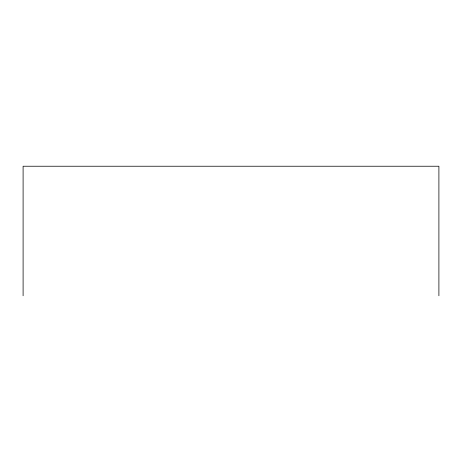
<?xml version="1.0" encoding="UTF-8"?>
<svg xmlns="http://www.w3.org/2000/svg" width="462" height="462" viewBox="0 0 462 462"><rect width="100%" height="100%" fill="white"/><g stroke="black" fill="none" stroke-linecap="round" stroke-linejoin="round"><path stroke-width="0.69" d="M438.9 295.767L438.9 166.233L23.1 166.233L23.1 295.767"/></g></svg>
